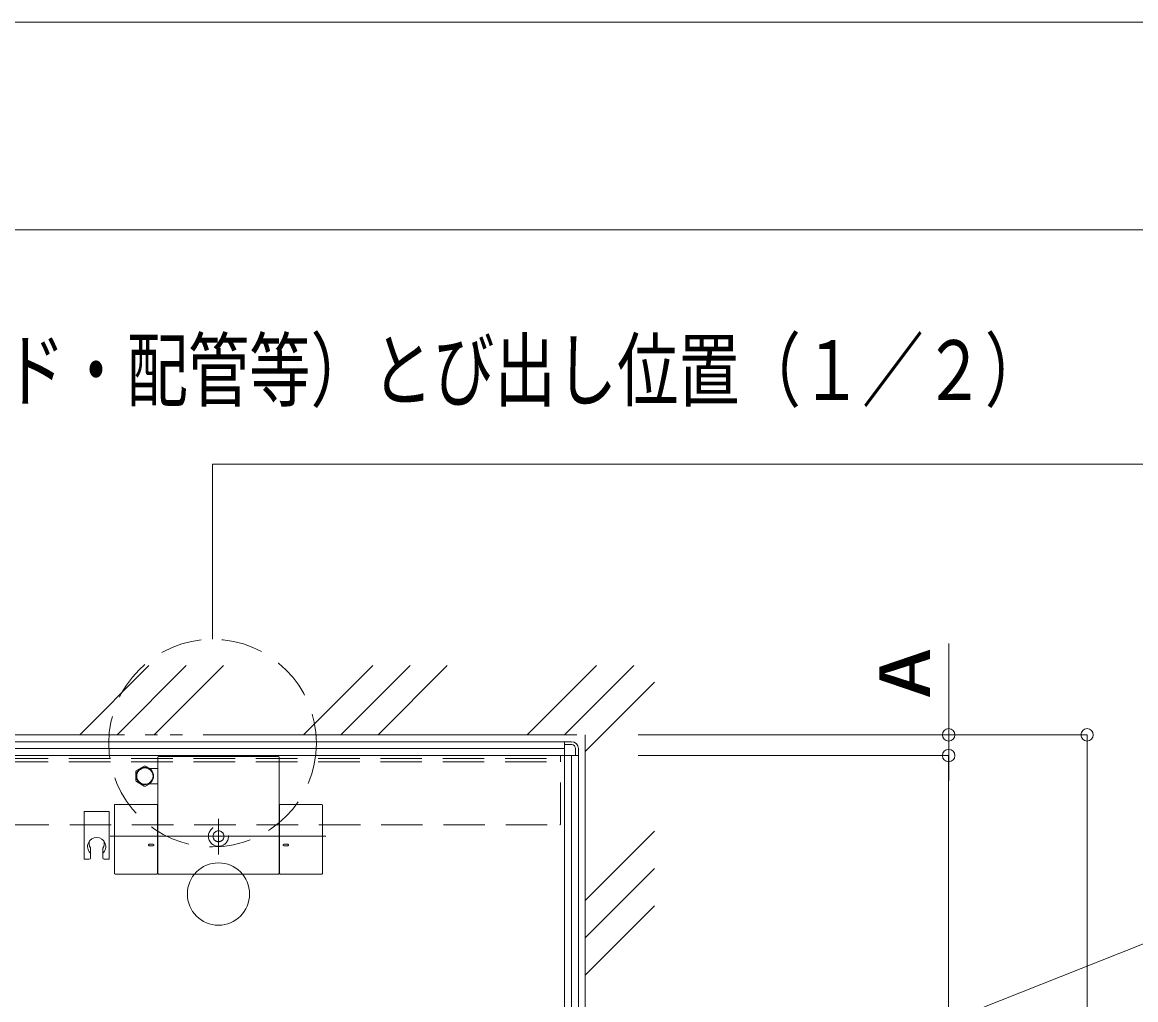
# Model space of a CAD drawing. Units: millimetres on the paper. Extents: x -305 to 305, y -152 to 152.
# Drawn here: x -234.4 to -180.8, y 101.4 to 148.5 of the extents above; entities that cross this region are included whole.
import ezdxf
from ezdxf.enums import TextEntityAlignment as Align

# ---------------------------------------------------------------- set-up
doc = ezdxf.new("R2010")
doc.units = ezdxf.units.MM
for name, pattern in [('DASHED2', [3, 2, -1]), ('LONG_CHAIN', [21, 18, -1, 1, -1]), ('LONG_DOUBLE_CHAIN', [21.8, 18, -1, 0.6, -0.6, 0.6, -1])]:
    doc.linetypes.add(name, pattern=pattern)
for name, color, linetype, lineweight in [('0-0_0', 7, 'Continuous', 9), ('0-2_VIEW0004', 7, 'Continuous', 9), ('0-4_図面枠', 3, 'Continuous', 9), ('0-5_DEFPOINTS', 7, 'Continuous', 9)]:
    doc.layers.add(name, color=color, linetype=linetype, lineweight=lineweight)
doc.styles.add('ＭＳ ゴシック', font='')
doc.styles.get('ＭＳ ゴシック').set_extended_font_data('MS Gothic')

# ---------------------------------------------------------------- blocks, each defined once
blk = doc.blocks.new('_ORIGIN')
at = {"layer": '0-0_0'}
blk.add_line((0, 0), (-1, 0), dxfattribs=at)
blk.add_circle((0, 0), 0.5, dxfattribs=at)

msp = doc.modelspace()

# ---------------------------------------------------------------- linework, layer by layer
at = {"layer": '0-0_0'}
for p, q in [((-231.659, 114.186), (-228.326, 117.52)), ((-229.863, 114.186), (-226.53, 117.52)), ((-228.067, 114.186), (-224.734, 117.52)), ((-220.883, 114.186), (-217.549, 117.52)), ((-219.087, 114.186), (-215.753, 117.52)), ((-217.291, 114.186), (-213.957, 117.52)), ((-210.106, 114.186), (-206.773, 117.52)), ((-208.31, 114.186), (-204.977, 117.52)), ((-207.311, 113.39), (-203.977, 116.723)), ((-207.311, 106.206), (-203.977, 109.539)), ((-207.311, 104.41), (-203.977, 107.743)), ((-207.311, 102.614), (-203.977, 105.947))]:
    msp.add_line(p, q, dxfattribs=at)
at = {"layer": '0-2_VIEW0004'}
for p, q in [((-225.261, 127.221), (-82.614, 127.221)), ((-225.261, 127.221), (-225.261, 118.787)), ((-189.81, 114.787), (-189.81, 115.387)), ((-208.311, 113.853), (-268.644, 113.853)), ((-208.311, 113.853), (-241.143, 113.853)), ((-208.311, 65.853), (-208.311, 113.853)), ((-207.977, 113.853), (-208.311, 113.853)), ((-208.311, 113.586), (-208.311, 113.853)), ((-207.977, 113.72), (-208.311, 113.72)), ((-204.771, 114.187), (-183.144, 114.187)), ((-189.81, 114.187), (-189.81, 113.187)), ((-207.644, 113.186), (-268.977, 113.186)), ((-208.311, 113.52), (-241.137, 113.52)), ((-222.139, 113.15), (-227.815, 113.15)), ((-207.977, 93.693), (-207.977, 113.186)), ((-207.644, 113.186), (-207.911, 113.186)), ((-207.777, 113.186), (-207.777, 113.52)), ((-207.644, 113.186), (-207.644, 113.52)), ((-207.644, 93.687), (-207.644, 113.186)), ((-207.644, 66.52), (-207.644, 113.186)), ((-204.771, 113.187), (-189.811, 113.187)), ((-183.144, 66.12), (-183.144, 113.587)), ((-228.552, 112.682), (-228.923, 112.468)), ((-228.289, 112.566), (-228.489, 112.682)), ((-227.894, 113.117), (-227.894, 107.516)), ((-222.061, 107.516), (-222.061, 113.117)), ((-228.954, 111.986), (-228.954, 112.414)), ((-227.894, 112.566), (-228.322, 112.566)), ((-189.811, 67.12), (-189.811, 112.587)), ((-189.81, 112.587), (-189.81, 111.987)), ((-228.552, 111.717), (-228.923, 111.931)), ((-228.289, 111.833), (-228.489, 111.717)), ((-228.32, 111.833), (-227.894, 111.833)), ((-203.191, 95.114), (-160.909, 111.854)), ((-229.987, 107.516), (-229.987, 110.803)), ((-227.954, 110.836), (-229.954, 110.836)), ((-227.921, 110.803), (-227.921, 107.516)), ((-222.034, 107.516), (-222.034, 110.803)), ((-220.001, 110.836), (-222.001, 110.836)), ((-219.967, 107.516), (-219.967, 110.803)), ((-228.322, 108.913), (-228.12, 108.913)), ((-221.633, 108.913), (-221.835, 108.913)), ((-228.321, 108.846), (-228.12, 108.846)), ((-221.633, 108.846), (-221.834, 108.846)), ((-229.954, 107.483), (-227.954, 107.483)), ((-227.861, 107.483), (-222.094, 107.483)), ((-222.001, 107.483), (-220.001, 107.483))]:
    msp.add_line(p, q, dxfattribs=at)
at = {"layer": '0-2_VIEW0004', "linetype": 'LONG_DOUBLE_CHAIN'}
for p, q in [((-269.311, 114.186), (-207.311, 114.186)), ((-207.311, 114.186), (-207.311, 65.52))]:
    msp.add_line(p, q, dxfattribs=at)
at = {"layer": '0-2_VIEW0004', "color": 6, "linetype": 'DASHED2'}
for p, q in [((-208.511, 109.886), (-208.511, 113.186)), ((-268.177, 113.053), (-208.511, 113.053)), ((-268.177, 112.886), (-208.511, 112.886)), ((-268.144, 109.853), (-208.511, 109.853))]:
    msp.add_line(p, q, dxfattribs=at)
at = {"layer": '0-2_VIEW0004', "color": 2}
for p, q in [((-231.444, 110.486), (-231.444, 108.2)), ((-230.244, 110.486), (-231.444, 110.486)), ((-230.244, 110.486), (-230.244, 108.2)), ((-230.244, 110.486), (-230.244, 108.2)), ((-230.244, 109.853), (-230.244, 110.453)), ((-231.136, 108.705), (-231.136, 108.267)), ((-231.136, 108.705), (-231.136, 108.267)), ((-230.552, 108.705), (-230.552, 108.267)), ((-230.552, 108.705), (-230.552, 108.267)), ((-231.444, 108.2), (-231.202, 108.2)), ((-231.444, 108.2), (-231.202, 108.2)), ((-230.244, 108.2), (-230.486, 108.2)), ((-230.244, 108.2), (-230.486, 108.2))]:
    msp.add_line(p, q, dxfattribs=at)
at = {"layer": '0-2_VIEW0004', "linetype": 'LONG_CHAIN'}
for p, q in [((-224.977, 108.429), (-224.977, 110.147)), ((-230.2, 109.3), (-219.803, 109.3))]:
    msp.add_line(p, q, dxfattribs=at)
at = {"layer": '0-2_VIEW0004'}
for points in [[(-204.771, 114.187), (-189.81, 114.187), (-189.81, 118.592)], [(-227.861, 113.151), (-227.815, 113.151), (-227.815, 113.15)], [(-222.139, 113.15), (-222.139, 113.151), (-222.094, 113.151)]]:
    msp.add_lwpolyline(points, dxfattribs=at)
at = {"layer": '0-2_VIEW0004', "linetype": 'DASHED2'}
for centre, radius in [((-225.261, 113.787), 5), ((-224.977, 109.3), 0.483), ((-224.977, 109.3), 0.263)]:
    msp.add_circle(centre, radius, dxfattribs=at)
at = {"layer": '0-2_VIEW0004'}
for radius in [0.417, 0.391]:
    msp.add_circle((-228.521, 112.2), radius, dxfattribs=at)
at = {"layer": '0-2_VIEW0004', "linetype": 'LONG_DOUBLE_CHAIN'}
msp.add_circle((-224.977, 106.52), 1.5, dxfattribs=at)
at = {"layer": '0-2_VIEW0004'}
for centre, radius, start, end in [((-207.977, 113.52), 0.333, 0, 90), ((-207.977, 113.52), 0.2, 0, 90), ((-227.861, 113.117), 0.0333, 90, 180), ((-228.521, 112.2), 0.483, 86.2916, 93.7084), ((-228.521, 112.2), 0.483, 146.2916, 153.7084), ((-228.521, 112.2), 0.483, 206.2916, 213.7084), ((-228.521, 112.2), 0.483, 266.2916, 273.7084), ((-229.954, 110.803), 0.0333, 90, 180), ((-227.954, 110.803), 0.0333, 0, 90), ((-222.001, 110.803), 0.0333, 90, 180), ((-220.001, 110.803), 0.0333, 360, 90), ((-228.321, 108.88), 0.0333, 88.0747, 270), ((-228.121, 108.88), 0.0333, 270, 90), ((-221.834, 108.88), 0.0333, 90, 270), ((-221.634, 108.88), 0.0333, 270, 91.9253), ((-229.954, 107.516), 0.0333, 180, 270), ((-227.954, 107.516), 0.0333, 270, 0), ((-227.861, 107.516), 0.0333, 180, 270), ((-222.094, 107.516), 0.0333, 270, 0), ((-222.001, 107.516), 0.0333, 180, 270), ((-220.001, 107.516), 0.0333, 270, 360)]:
    msp.add_arc(centre, radius, start, end, dxfattribs=at)
at = {"layer": '0-2_VIEW0004', "color": 5}
msp.add_arc((-222.094, 113.117), 0.0333, 0, 90, dxfattribs=at)
at = {"layer": '0-2_VIEW0004', "color": 6, "linetype": 'DASHED2'}
msp.add_arc((-208.544, 109.886), 0.0333, 270, 0, dxfattribs=at)
at = {"layer": '0-2_VIEW0004', "color": 2}
for centre, radius, start, end in [((-230.844, 108.81), 0.437, 311.8257, 224.6895), ((-230.844, 108.81), 0.437, 311.8257, 224.6895), ((-230.844, 108.951), 0.368, 159.9907, 214.4912), ((-230.844, 108.951), 0.368, 159.9907, 214.4912), ((-230.844, 108.951), 0.368, 322.4081, 20.0077), ((-230.844, 108.951), 0.368, 322.4081, 20.0077), ((-231.202, 108.455), 0.0667, 0, 44.6895), ((-231.202, 108.455), 0.0667, 0, 44.6895), ((-231.202, 108.705), 0.0667, 0, 34.4912), ((-231.202, 108.705), 0.0667, 0, 34.4912), ((-230.486, 108.705), 0.0667, 145.5088, 180), ((-230.486, 108.705), 0.0667, 145.5088, 180), ((-230.486, 108.455), 0.0667, 135.3105, 180), ((-230.486, 108.455), 0.0667, 135.3105, 180), ((-231.202, 108.267), 0.0667, 270, 0), ((-231.202, 108.267), 0.0667, 270, 0), ((-230.486, 108.267), 0.0667, 180, 270), ((-230.486, 108.267), 0.0667, 180, 270)]:
    msp.add_arc(centre, radius, start, end, dxfattribs=at)
at = {"layer": '0-4_図面枠'}
msp.add_lwpolyline([(-291.017, -138.498), (108.983, -138.498), (108.983, 138.502), (-291.017, 138.502)], close=True, dxfattribs=at)
at = {"layer": '0-5_DEFPOINTS'}
msp.add_line((118.983, 148.502), (-301.017, 148.502), dxfattribs=at)

# ---------------------------------------------------------------- block references
at = {"layer": '0-2_VIEW0004', "xscale": 0.6, "yscale": 0.6}
for p, rotation in [((-189.81, 114.187), 270), ((-183.144, 114.187), 90), ((-189.811, 113.187), 90), ((-189.81, 113.187), 90)]:
    msp.add_blockref('_ORIGIN', p, dxfattribs=dict(at, rotation=rotation))

# ---------------------------------------------------------------- texts
at = {"layer": '0-0_0', "color": 2, "style": 'ＭＳ ゴシック', "width": 0.75}
msp.add_text('■【設置条件】器具（コード・配管等）とび出し位置（１／２）', height=2.886, dxfattribs=at).set_placement((-270.735, 129.438), align=Align.BOTTOM_LEFT)
at = {"layer": '0-2_VIEW0004', "style": 'ＭＳ ゴシック', "width": 1.5}
msp.add_text('A', height=2.441, rotation=90, dxfattribs=at).set_placement((-189.975, 115.901), align=Align.BOTTOM_LEFT)

doc.saveas('drawing.dxf')
